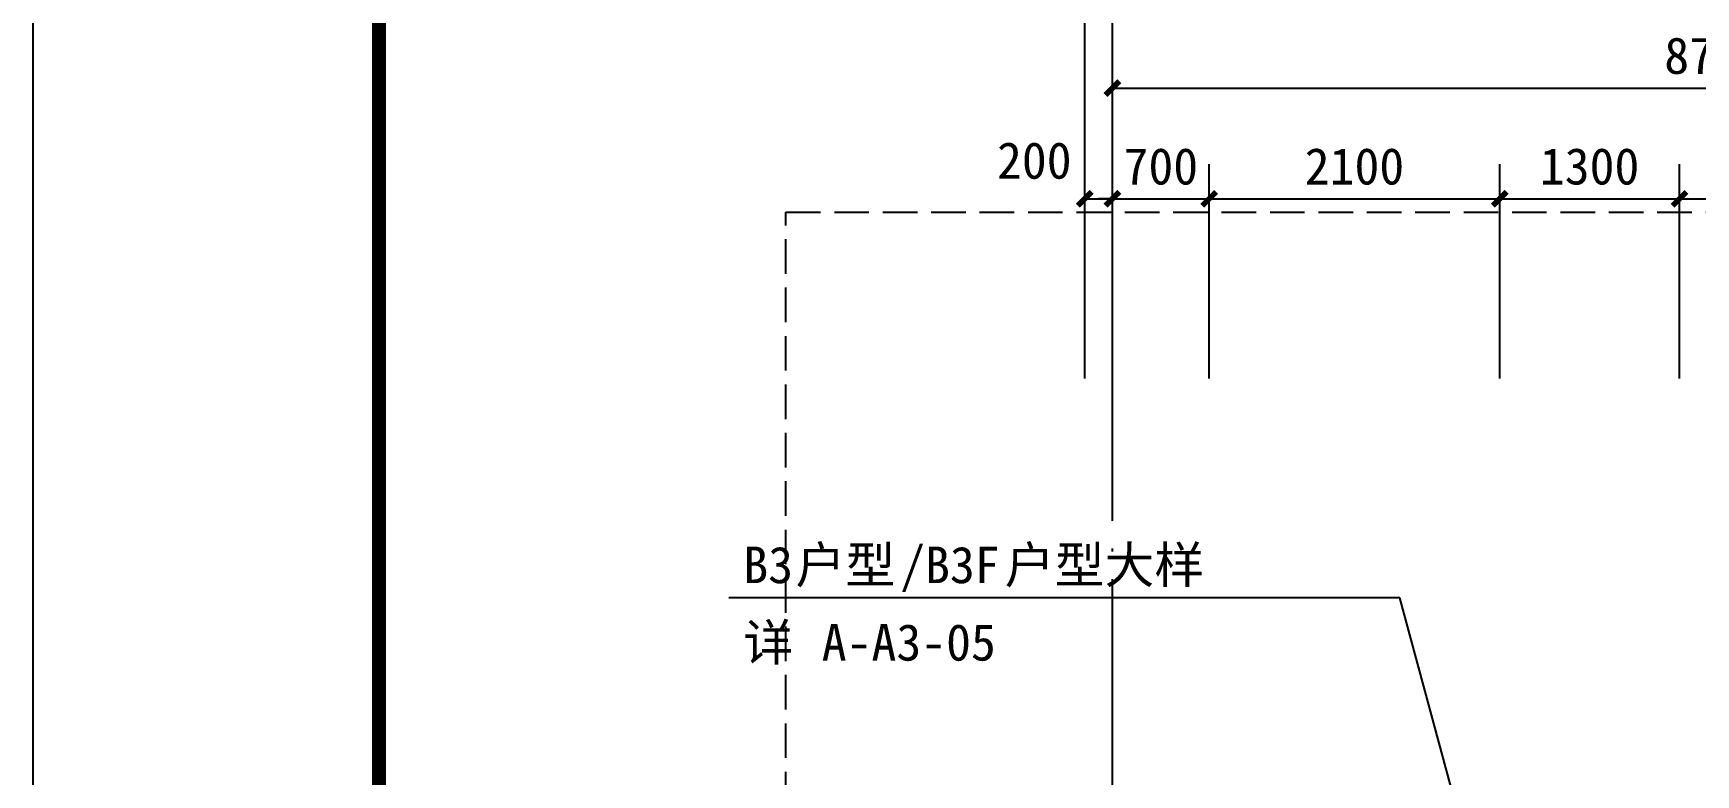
# Model space of a CAD drawing. Extents: x -46233 to 84150, y 109350 to 390860.
# Drawn here: x 0 to 12021, y 240325 to 245685 of the extents above; entities that cross this region are included whole.
import ezdxf

# ---------------------------------------------------------------- set-up
doc = ezdxf.new("R2010")
doc.units = 0
doc.header["$LTSCALE"] = 1000
doc.header["$MEASUREMENT"] = 0
doc.linetypes.add('3#-轴线$1$DOTE', pattern=[2.42, 2, -0.2, 0.02, -0.2])
doc.linetypes.add('DASH', pattern=[0.35, 0.25, -0.1])
doc.layers.get('Defpoints').update_dxf_attribs({"color": 4, "linetype": 'DASH'})
for name, color, linetype in [('3#-轴号$0$A-ANNO-AXIS-CIRC', 3, 'Continuous'), ('3#-轴号$0$A-ANNO-DIMS', 3, 'Continuous'), ('3#-轴线$1$A-ANNO-DOTE', 10, '3#-轴线$1$DOTE'), ('A-ANNO-DIMS', 3, 'Continuous'), ('A-ANNO-NOTE', 3, 'Continuous'), ('A-ANNO-TEXT', 255, 'Continuous'), ('A1-无手签$0$A-ANNO-TTLB', 7, 'Continuous')]:
    doc.layers.add(name, color=color, linetype=linetype)
doc.styles.add('3#-轴号$0$_TCH_DIM_T3', font='')
doc.styles.add('_TCH_DIM', font='')
doc.styles.add('_TCH_DIM_T3', font='')
doc.styles.get('3#-轴号$0$_TCH_DIM_T3').set_extended_font_data('SimSun')
doc.styles.get('_TCH_DIM').set_extended_font_data('SimSun')
doc.styles.get('_TCH_DIM_T3').set_extended_font_data('SimSun')
doc.dimstyles.new('3#-轴号$0$_TCH_ARCH&&100', dxfattribs={"dimtxt": 264.345992, "dimasz": 100, "dimexe": 250, "dimexo": 300, "dimgap": 100, "dimtad": 1, "dimdec": 0, "dimzin": 0, "dimdsep": 46, "dimtxsty": '3#-轴号$0$_TCH_DIM_T3', "dimblk": '3#-轴号$0$_ArchTick', "dimcen": 0.09, "dimclrt": 7, "dimazin": 2, "dimtfac": 1, "dimtdec": 0, "dimtix": 1, "dimtmove": 2, "dimatfit": 3, "dimfxl": 100, "dimtolj": 1, "dimtzin": 0, "dimarcsym": 0})
doc.dimstyles.new('_TCH_ARCH&&100', dxfattribs={"dimtxt": 264.345992, "dimasz": 100, "dimexe": 250, "dimexo": 300, "dimgap": 100, "dimtad": 1, "dimdec": 0, "dimzin": 0, "dimdsep": 46, "dimtxsty": '_TCH_DIM_T3', "dimblk": 'ARCHTICK', "dimcen": 0.09, "dimclrt": 7, "dimazin": 2, "dimtfac": 1, "dimtdec": 0, "dimtix": 1, "dimtmove": 2, "dimatfit": 3, "dimfxl": 100, "dimtolj": 1, "dimtzin": 0, "dimarcsym": 0})

# ---------------------------------------------------------------- blocks, each defined once
blk = doc.blocks.new('3#-轴线')
at = {"layer": '3#-轴线$1$A-ANNO-DOTE'}
blk.add_lwpolyline([(0, -16100), (0, 5500)], dxfattribs=at)
blk = doc.blocks.new('3#-轴号$0$_ArchTick')
at = {"color": 0, "linetype": 'ByBlock', "const_width": 0.4}
blk.add_lwpolyline([(-0.5, -0.5), (0.5, 0.5)], dxfattribs=at)
blk = doc.blocks.new('*D817')
at = {"layer": '3#-轴号$0$A-ANNO-DIMS', "color": 0, "lineweight": -2, "transparency": 16777216}
for p, q in [((0, 4889), (0, 5639)), ((8700, 4889), (8700, 5639)), ((0, 5389), (8700, 5389))]:
    blk.add_line(p, q, dxfattribs=at)
at = {"layer": 'Defpoints', "color": 0, "transparency": 16777216}
for p in [(8700, 5389), (0, 4589), (8700, 4589)]:
    blk.add_point(p, dxfattribs=at)
at = {"layer": '3#-轴号$0$A-ANNO-DIMS', "color": 0, "lineweight": -2, "transparency": 16777216, "xscale": 100, "yscale": 100, "zscale": 100, "rotation": 180}
blk.add_blockref('3#-轴号$0$_ArchTick', (0, 5389), dxfattribs=at)
at = {"layer": '3#-轴号$0$A-ANNO-DIMS', "color": 0, "lineweight": -2, "transparency": 16777216, "xscale": 100, "yscale": 100, "zscale": 100}
blk.add_blockref('3#-轴号$0$_ArchTick', (8700, 5389), dxfattribs=at)
at = {"layer": '3#-轴号$0$A-ANNO-DIMS', "color": 7, "transparency": 16777216, "insert": (4350, 5622), "char_height": 264.3, "attachment_point": 5, "style": '3#-轴号$0$_TCH_DIM_T3'}
blk.add_mtext('\\A1;8700', dxfattribs=at)
blk = doc.blocks.new('_ArchTick')
at = {"color": 0, "linetype": 'ByBlock', "const_width": 0.4}
blk.add_lwpolyline([(-0.5, -0.5), (0.5, 0.5)], dxfattribs=at)
blk = doc.blocks.new('*D552')
at = {"layer": 'A-ANNO-DIMS', "color": 0, "lineweight": -2, "transparency": 16777216}
for p, q in [((7603, 243189), (7603, 244739)), ((7803, 243189), (7803, 244739)), ((7603, 244489), (7803, 244489))]:
    blk.add_line(p, q, dxfattribs=at)
at = {"layer": 'Defpoints', "color": 0, "transparency": 16777216}
for p in [(7803, 244489), (7603, 242889), (7803, 242889)]:
    blk.add_point(p, dxfattribs=at)
at = {"layer": 'A-ANNO-DIMS', "color": 0, "lineweight": -2, "transparency": 16777216, "xscale": 100, "yscale": 100, "zscale": 100, "rotation": 180}
blk.add_blockref('_ArchTick', (7603, 244489), dxfattribs=at)
at = {"layer": 'A-ANNO-DIMS', "color": 0, "lineweight": -2, "transparency": 16777216, "xscale": 100, "yscale": 100, "zscale": 100}
blk.add_blockref('_ArchTick', (7803, 244489), dxfattribs=at)
at = {"layer": 'A-ANNO-DIMS', "color": 7, "transparency": 16777216, "insert": (7238, 244764), "char_height": 264.3, "attachment_point": 5, "style": '_TCH_DIM_T3'}
blk.add_mtext('\\A1;200', dxfattribs=at)
blk = doc.blocks.new('*D553')
at = {"layer": 'A-ANNO-DIMS', "color": 0, "lineweight": -2, "transparency": 16777216}
for p, q in [((7803, 243189), (7803, 244739)), ((8503, 243189), (8503, 244739)), ((7803, 244489), (7703, 244489)), ((7803, 244489), (8503, 244489)), ((8503, 244489), (8603, 244489))]:
    blk.add_line(p, q, dxfattribs=at)
at = {"layer": 'Defpoints', "color": 0, "transparency": 16777216}
for p in [(8503, 244489), (7803, 242889), (8503, 242889)]:
    blk.add_point(p, dxfattribs=at)
at = {"layer": 'A-ANNO-DIMS', "color": 0, "lineweight": -2, "transparency": 16777216, "xscale": 100, "yscale": 100, "zscale": 100}
blk.add_blockref('_ArchTick', (7803, 244489), dxfattribs=at)
at = {"layer": 'A-ANNO-DIMS', "color": 0, "lineweight": -2, "transparency": 16777216, "xscale": 100, "yscale": 100, "zscale": 100, "rotation": 180}
blk.add_blockref('_ArchTick', (8503, 244489), dxfattribs=at)
at = {"layer": 'A-ANNO-DIMS', "color": 7, "transparency": 16777216, "insert": (8153, 244722), "char_height": 264.3, "attachment_point": 5, "style": '_TCH_DIM_T3'}
blk.add_mtext('\\A1;700', dxfattribs=at)
blk = doc.blocks.new('*D554')
at = {"layer": 'A-ANNO-DIMS', "color": 0, "lineweight": -2, "transparency": 16777216}
for p, q in [((8503, 243189), (8503, 244739)), ((10603, 243189), (10603, 244739)), ((8503, 244489), (10603, 244489))]:
    blk.add_line(p, q, dxfattribs=at)
at = {"layer": 'Defpoints', "color": 0, "transparency": 16777216}
for p in [(10603, 244489), (8503, 242889), (10603, 242889)]:
    blk.add_point(p, dxfattribs=at)
at = {"layer": 'A-ANNO-DIMS', "color": 0, "lineweight": -2, "transparency": 16777216, "xscale": 100, "yscale": 100, "zscale": 100, "rotation": 180}
blk.add_blockref('_ArchTick', (8503, 244489), dxfattribs=at)
at = {"layer": 'A-ANNO-DIMS', "color": 0, "lineweight": -2, "transparency": 16777216, "xscale": 100, "yscale": 100, "zscale": 100}
blk.add_blockref('_ArchTick', (10603, 244489), dxfattribs=at)
at = {"layer": 'A-ANNO-DIMS', "color": 7, "transparency": 16777216, "insert": (9553, 244722), "char_height": 264.3, "attachment_point": 5, "style": '_TCH_DIM_T3'}
blk.add_mtext('\\A1;2100', dxfattribs=at)
blk = doc.blocks.new('*D555')
at = {"layer": 'A-ANNO-DIMS', "color": 0, "lineweight": -2, "transparency": 16777216}
for p, q in [((10603, 243189), (10603, 244739)), ((11903, 243189), (11903, 244739)), ((10603, 244489), (11903, 244489))]:
    blk.add_line(p, q, dxfattribs=at)
at = {"layer": 'Defpoints', "color": 0, "transparency": 16777216}
for p in [(11903, 244489), (10603, 242889), (11903, 242889)]:
    blk.add_point(p, dxfattribs=at)
at = {"layer": 'A-ANNO-DIMS', "color": 0, "lineweight": -2, "transparency": 16777216, "xscale": 100, "yscale": 100, "zscale": 100, "rotation": 180}
blk.add_blockref('_ArchTick', (10603, 244489), dxfattribs=at)
at = {"layer": 'A-ANNO-DIMS', "color": 0, "lineweight": -2, "transparency": 16777216, "xscale": 100, "yscale": 100, "zscale": 100}
blk.add_blockref('_ArchTick', (11903, 244489), dxfattribs=at)
at = {"layer": 'A-ANNO-DIMS', "color": 7, "transparency": 16777216, "insert": (11253, 244722), "char_height": 264.3, "attachment_point": 5, "style": '_TCH_DIM_T3'}
blk.add_mtext('\\A1;1300', dxfattribs=at)
blk = doc.blocks.new('*D556')
at = {"layer": 'A-ANNO-DIMS', "color": 0, "lineweight": -2, "transparency": 16777216}
for p, q in [((11903, 243189), (11903, 244739)), ((13103, 243189), (13103, 244739)), ((11903, 244489), (13103, 244489))]:
    blk.add_line(p, q, dxfattribs=at)
at = {"layer": 'Defpoints', "color": 0, "transparency": 16777216}
for p in [(13103, 244489), (11903, 242889), (13103, 242889)]:
    blk.add_point(p, dxfattribs=at)
at = {"layer": 'A-ANNO-DIMS', "color": 0, "lineweight": -2, "transparency": 16777216, "xscale": 100, "yscale": 100, "zscale": 100, "rotation": 180}
blk.add_blockref('_ArchTick', (11903, 244489), dxfattribs=at)
at = {"layer": 'A-ANNO-DIMS', "color": 0, "lineweight": -2, "transparency": 16777216, "xscale": 100, "yscale": 100, "zscale": 100}
blk.add_blockref('_ArchTick', (13103, 244489), dxfattribs=at)
at = {"layer": 'A-ANNO-DIMS', "color": 7, "transparency": 16777216, "insert": (12503, 244722), "char_height": 264.3, "attachment_point": 5, "style": '_TCH_DIM_T3'}
blk.add_mtext('\\A1;1200', dxfattribs=at)
blk = doc.blocks.new('*D597')
at = {"layer": 'A-ANNO-DIMS', "color": 0, "lineweight": -2, "transparency": 16777216}
for p, q in [((7603, 243189), (7603, 246339)), ((49803, 243189), (49803, 246339)), ((7603, 246089), (49803, 246089))]:
    blk.add_line(p, q, dxfattribs=at)
at = {"layer": 'Defpoints', "color": 0, "transparency": 16777216}
for p in [(49803, 246089), (7603, 242889), (49803, 242889)]:
    blk.add_point(p, dxfattribs=at)
at = {"layer": 'A-ANNO-DIMS', "color": 0, "lineweight": -2, "transparency": 16777216, "xscale": 100, "yscale": 100, "zscale": 100, "rotation": 180}
blk.add_blockref('_ArchTick', (7603, 246089), dxfattribs=at)
at = {"layer": 'A-ANNO-DIMS', "color": 0, "lineweight": -2, "transparency": 16777216, "xscale": 100, "yscale": 100, "zscale": 100}
blk.add_blockref('_ArchTick', (49803, 246089), dxfattribs=at)
at = {"layer": 'A-ANNO-DIMS', "color": 7, "transparency": 16777216, "insert": (28703, 246322), "char_height": 264.3, "attachment_point": 5, "style": '_TCH_DIM_T3'}
blk.add_mtext('\\A1;42200', dxfattribs=at)
blk = doc.blocks.new('3#-轴号')
at = {"layer": '3#-轴号$0$A-ANNO-AXIS-CIRC'}
blk.add_line((0, 2989.4), (0, 6989.4), dxfattribs=at)
at = {"layer": 'Defpoints'}
blk.add_lwpolyline([(-2360.1, 4492.7), (44213.5, 4492.7), (44213.5, -15203.4), (-2360.1, -15203.4)], close=True, dxfattribs=at)
at = {"layer": '3#-轴号$0$A-ANNO-DIMS'}
dim = blk.add_aligned_dim(p1=(0, 4589.4), p2=(8700, 4589.4), distance=800, dimstyle='3#-轴号$0$_TCH_ARCH&&100', dxfattribs=at)
dim.commit()
dim.dimension.update_dxf_attribs({"geometry": '*D817', "text_midpoint": (4350, 5621.6)})

msp = doc.modelspace()

# ---------------------------------------------------------------- linework, layer by layer
at = {"layer": 'A-ANNO-NOTE', "color": 1}
for p, q in [((9882.1, 241605.1), (5029.1, 241605.1)), ((12308.7, 232594.8), (9882.1, 241605.1))]:
    msp.add_line(p, q, dxfattribs=at)
at = {"layer": 'A1-无手签$0$A-ANNO-TTLB'}
msp.add_lwpolyline([(0, 218800), (0, 278200), (84100, 278200), (84100, 218800)], close=True, dxfattribs=at)
at = {"layer": 'A1-无手签$0$A-ANNO-TTLB', "const_width": 100}
msp.add_lwpolyline([(2500, 219800), (83100, 219800), (83100, 277200), (2500, 277200)], close=True, dxfattribs=at)

# ---------------------------------------------------------------- block references
for name, p in [('3#-轴号', (7802.7, 239900)), ('3#-轴线', (7802.7, 238900))]:
    msp.add_blockref(name, p)

# ---------------------------------------------------------------- texts
at = {"layer": 'A-ANNO-TEXT', "color": 7, "style": '_TCH_DIM'}
for s, height, p in [('户型', 264.35, (5512.1, 241710.1)), ('/B3F', 264.35, (6268.3, 241710.1)), ('户型大样', 264.35, (7024.4, 241710.1)), ('B3', 264.35, (5134.1, 241710.1)), ('详', 264.3, (5134.1, 241150.1)), ('A-A3-05', 264.35, (5701.2, 241150.1))]:
    msp.add_text(s, height=height, dxfattribs=at).set_placement(p)

# ---------------------------------------------------------------- dimensions: what is measured, and where the dimension line sits
at = {"layer": 'A-ANNO-DIMS'}
for p1, p2, distance, picture, middle in [((7602.7, 242889.4), (49802.7, 242889.4), 3200, '*D597', (28702.7, 246321.6)), ((7802.7, 242889.4), (8502.7, 242889.4), 1600, '*D553', (8152.7, 244721.6)), ((8502.7, 242889.4), (10602.7, 242889.4), 1600, '*D554', (9552.7, 244721.6)), ((10602.7, 242889.4), (11902.7, 242889.4), 1600, '*D555', (11252.7, 244721.6)), ((11902.7, 242889.4), (13102.7, 242889.4), 1600, '*D556', (12502.7, 244721.6))]:
    dim = msp.add_aligned_dim(p1=p1, p2=p2, distance=distance, dimstyle='_TCH_ARCH&&100', dxfattribs=at)
    dim.commit()
    dim.dimension.update_dxf_attribs({"geometry": picture, "text_midpoint": middle})
dim = msp.add_linear_dim(base=(7802.7, 244489.4), p1=(7602.7, 242889.4), p2=(7802.7, 242889.4), angle=0, dimstyle='_TCH_ARCH&&100', dxfattribs=at)
dim.commit()
dim.dimension.update_dxf_attribs({"geometry": '*D552', "text_midpoint": (7238.3, 244764.4), "dimtype": 129})

doc.saveas('drawing.dxf')
